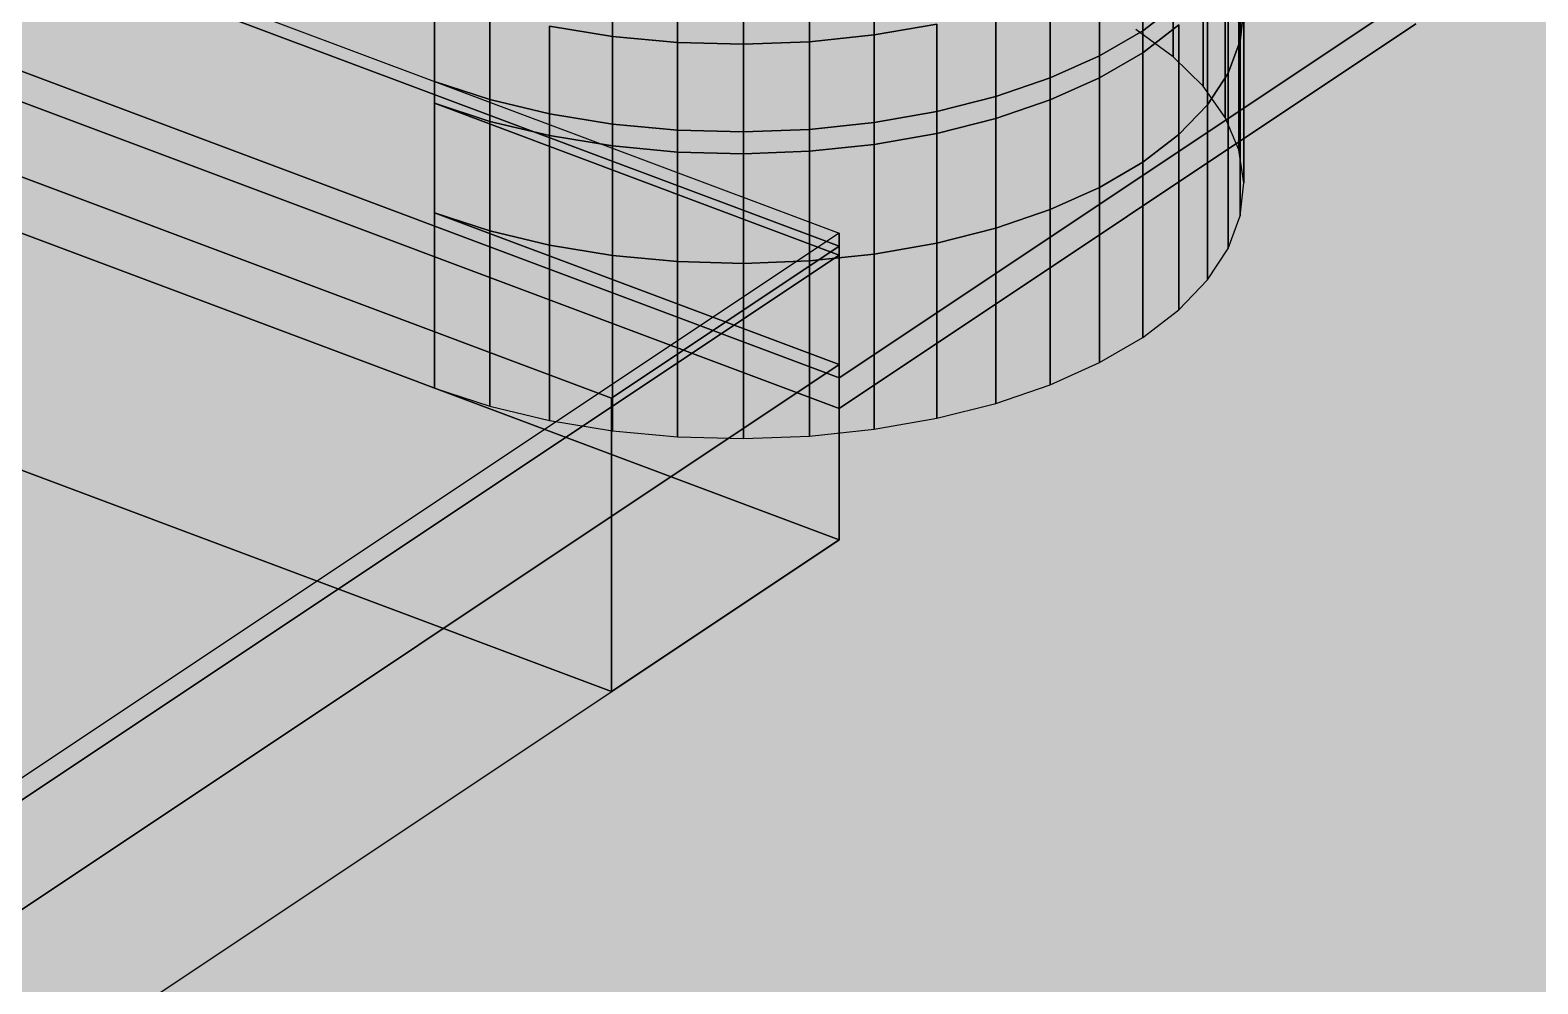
# Model space of a CAD drawing. Header units: millimetres. Extents: x 50 to 612415, y 2 to 4150.
# Drawn here: x 483808.51 to 483855.64, y 1759.82 to 1789.64 of the extents above; entities that cross this region are included whole.
import ezdxf

# ---------------------------------------------------------------- set-up
doc = ezdxf.new("R2010")
doc.units = ezdxf.units.MM
doc.layers.add('HATCH', color=8, linetype='Continuous', lineweight=9)
doc.layers.add('OUTLINE', color=7, linetype='Continuous', lineweight=25)

msp = doc.modelspace()

# ---------------------------------------------------------------- hatches: boundary and pattern name
at = {"layer": 'HATCH', "true_color": 0xccae87}
for points in [[(483844.241, 1788.801), (483388.132, 2214.621), (483729.733, 2086.52)], [(483844.241, 1788.801), (483707.276, 1900.221), (483388.132, 2214.621)], [(483846.288, 1785.891), (483729.733, 2086.52), (483731.532, 2086.014)], [(483845.176, 1787.879), (483844.241, 1788.801), (483729.733, 2086.52)], [(483845.862, 1786.903), (483845.176, 1787.879), (483729.733, 2086.52)], [(483846.288, 1785.891), (483845.862, 1786.903), (483729.733, 2086.52)], [(483846.288, 1785.891), (483731.532, 2086.014), (483733.532, 2085.758)], [(483846.288, 1785.891), (483733.532, 2085.758), (483735.596, 2085.769)], [(483846.288, 1785.891), (483735.596, 2085.769), (484018.94, 2055.215)], [(483655.087, 1297.024), (484018.94, 2079.868), (483845.952, 1807.463)], [(483655.087, 1291.545), (484018.94, 2074.389), (483845.952, 1801.985)], [(483845.952, 1801.985), (484018.94, 2074.389), (483655.087, 1291.545)], [(483655.087, 1284.697), (484018.94, 2067.541), (483845.952, 1795.137)], [(483845.952, 1795.137), (484018.94, 2067.541), (483655.087, 1284.697)], [(483652.557, 1282.907), (484018.94, 2064.802), (483845.952, 1792.397)], [(483845.952, 1792.397), (484018.94, 2064.802), (483652.557, 1282.907)], [(483651.924, 1282.46), (484018.94, 2064.117), (483845.952, 1791.713)], [(483845.952, 1791.713), (484018.94, 2064.117), (483651.924, 1282.46)], [(483648.761, 1280.222), (484018.94, 2060.693), (483845.952, 1788.289)], [(483845.952, 1788.289), (484018.94, 2060.693), (483648.761, 1280.222)], [(484018.94, 2060.693), (483846.334, 1789.305), (483845.952, 1788.289)], [(483845.952, 1788.289), (483846.334, 1789.305), (484018.94, 2060.693)], [(484018.94, 2060.693), (483846.446, 1790.338), (483846.334, 1789.305)], [(483846.334, 1789.305), (483846.446, 1790.338), (484018.94, 2060.693)], [(483845.952, 1782.81), (484018.94, 2055.215), (483643.701, 1276.641)], [(483845.952, 1782.81), (483846.334, 1783.827), (484018.94, 2055.215)], [(483846.446, 1784.86), (483846.288, 1785.891), (484018.94, 2055.215)], [(483846.334, 1783.827), (483846.446, 1784.86), (484018.94, 2055.215)], [(483844.241, 1788.801), (483843.072, 1789.655), (483707.276, 1900.221)], [(483574.432, 1821.245), (483631.365, 1859.201), (483821.143, 1788.034)], [(483826.707, 1801.765), (483574.432, 1836.311), (483591.717, 1557.961)], [(483591.717, 1552.483), (483574.432, 1830.832), (483826.707, 1796.287)], [(483826.707, 1789.439), (483574.432, 1823.984), (483221.387, 1754.242)], [(483221.387, 1754.242), (483574.432, 1823.984), (483826.707, 1789.439)], [(483826.707, 1789.439), (483824.741, 1789.761), (483574.432, 1823.984)], [(483574.432, 1823.984), (483824.741, 1789.761), (483826.707, 1789.439)], [(483221.387, 1751.503), (483574.432, 1821.245), (483826.707, 1786.7)], [(483574.432, 1821.245), (483821.143, 1788.034), (483822.876, 1787.469)], [(483574.432, 1821.245), (483822.876, 1787.469), (483824.741, 1787.021)], [(483574.432, 1821.245), (483824.741, 1787.021), (483826.707, 1786.7)], [(483655.087, 1297.024), (483845.952, 1807.463), (483845.309, 1806.48)], [(483655.087, 1297.024), (483845.309, 1806.48), (483844.415, 1805.547)], [(483655.087, 1297.024), (483844.415, 1805.547), (483843.284, 1804.681)], [(483655.087, 1297.024), (483843.284, 1804.681), (483841.937, 1803.896)], [(483655.087, 1297.024), (483841.937, 1803.896), (483840.397, 1803.205)], [(483655.087, 1297.024), (483840.397, 1803.205), (483838.69, 1802.621)], [(483655.087, 1297.024), (483838.69, 1802.621), (483836.845, 1802.154)], [(483655.087, 1297.024), (483836.845, 1802.154), (483834.893, 1801.81)], [(483655.087, 1291.545), (483845.952, 1801.985), (483845.309, 1801.002)], [(483845.309, 1801.002), (483845.952, 1801.985), (483655.087, 1291.545)], [(483828.741, 1801.575), (483826.707, 1801.765), (483591.031, 1555.117)], [(483826.707, 1801.765), (483591.748, 1556.516), (483591.031, 1555.117)], [(483832.869, 1801.598), (483830.806, 1801.519), (483591.031, 1555.117)], [(483655.087, 1297.024), (483832.869, 1801.598), (483591.031, 1555.117)], [(483830.806, 1801.519), (483828.741, 1801.575), (483591.031, 1555.117)], [(483826.707, 1801.765), (483591.717, 1557.961), (483591.748, 1556.516)], [(483655.087, 1297.024), (483834.893, 1801.81), (483832.869, 1801.598)], [(483655.087, 1291.545), (483845.309, 1801.002), (483844.415, 1800.069)], [(483844.415, 1800.069), (483845.309, 1801.002), (483655.087, 1291.545)], [(483655.087, 1291.545), (483844.415, 1800.069), (483843.284, 1799.203)], [(483843.284, 1799.203), (483844.415, 1800.069), (483655.087, 1291.545)], [(483655.087, 1291.545), (483843.284, 1799.203), (483841.937, 1798.417)], [(483841.937, 1798.417), (483843.284, 1799.203), (483655.087, 1291.545)], [(483655.087, 1291.545), (483841.937, 1798.417), (483840.397, 1797.727)], [(483840.397, 1797.727), (483841.937, 1798.417), (483655.087, 1291.545)], [(483655.087, 1291.545), (483840.397, 1797.727), (483838.69, 1797.143)], [(483838.69, 1797.143), (483840.397, 1797.727), (483655.087, 1291.545)], [(483655.087, 1291.545), (483838.69, 1797.143), (483836.845, 1796.675)], [(483836.845, 1796.675), (483838.69, 1797.143), (483655.087, 1291.545)], [(483655.087, 1291.545), (483836.845, 1796.675), (483834.893, 1796.332)], [(483834.893, 1796.332), (483836.845, 1796.675), (483655.087, 1291.545)], [(483826.707, 1796.287), (483219.399, 1760.812), (483589.466, 1555.118)], [(483826.707, 1796.287), (483589.466, 1555.118), (483590.938, 1553.874)], [(483826.707, 1796.287), (483590.938, 1553.874), (483591.717, 1552.483)], [(483828.741, 1796.096), (483826.707, 1796.287), (483591.031, 1549.638)], [(483591.031, 1549.638), (483826.707, 1796.287), (483828.741, 1796.096)], [(483826.707, 1796.287), (483591.748, 1551.038), (483591.031, 1549.638)], [(483591.031, 1549.638), (483591.748, 1551.038), (483826.707, 1796.287)], [(483826.707, 1796.287), (483591.717, 1552.483), (483591.748, 1551.038)], [(483591.748, 1551.038), (483591.717, 1552.483), (483826.707, 1796.287)], [(483655.087, 1291.545), (483834.893, 1796.332), (483832.869, 1796.119)], [(483832.869, 1796.119), (483834.893, 1796.332), (483655.087, 1291.545)], [(483591.031, 1549.638), (483830.806, 1796.04), (483832.869, 1796.119)], [(483591.031, 1549.638), (483832.869, 1796.119), (483655.087, 1291.545)], [(483830.806, 1796.04), (483828.741, 1796.096), (483591.031, 1549.638)], [(483591.031, 1549.638), (483828.741, 1796.096), (483830.806, 1796.04)], [(483655.087, 1291.545), (483830.806, 1796.04), (483591.031, 1549.638)], [(483655.087, 1291.545), (483832.869, 1796.119), (483830.806, 1796.04)], [(483655.087, 1284.697), (483845.952, 1795.137), (483845.309, 1794.153)], [(483845.309, 1794.153), (483845.952, 1795.137), (483655.087, 1284.697)], [(483655.087, 1284.697), (483845.309, 1794.153), (483844.415, 1793.221)], [(483844.415, 1793.221), (483845.309, 1794.153), (483655.087, 1284.697)], [(483655.087, 1284.697), (483844.415, 1793.221), (483843.284, 1792.355)], [(483843.284, 1792.355), (483844.415, 1793.221), (483655.087, 1284.697)], [(483652.557, 1282.907), (483845.952, 1792.397), (483845.309, 1791.414)], [(483845.309, 1791.414), (483845.952, 1792.397), (483652.557, 1282.907)], [(483655.087, 1284.697), (483843.284, 1792.355), (483841.937, 1791.569)], [(483841.937, 1791.569), (483843.284, 1792.355), (483655.087, 1284.697)], [(483651.924, 1282.46), (483845.952, 1791.713), (483845.309, 1790.729)], [(483845.309, 1790.729), (483845.952, 1791.713), (483651.924, 1282.46)], [(483655.087, 1284.697), (483841.937, 1791.569), (483840.397, 1790.879)], [(483840.397, 1790.879), (483841.937, 1791.569), (483655.087, 1284.697)], [(483652.557, 1282.907), (483845.309, 1791.414), (483844.415, 1790.482)], [(483844.415, 1790.482), (483845.309, 1791.414), (483652.557, 1282.907)], [(483844.415, 1789.797), (483845.309, 1790.729), (483651.924, 1282.46)], [(483651.924, 1282.46), (483845.309, 1790.729), (483844.415, 1789.797)], [(483655.087, 1284.697), (483840.397, 1790.879), (483838.69, 1790.295)], [(483838.69, 1790.295), (483840.397, 1790.879), (483655.087, 1284.697)], [(483652.557, 1282.907), (483844.415, 1790.482), (483843.284, 1789.615)], [(483843.284, 1789.615), (483844.415, 1790.482), (483652.557, 1282.907)], [(483655.087, 1284.697), (483838.69, 1790.295), (483836.845, 1789.827)], [(483836.845, 1789.827), (483838.69, 1790.295), (483655.087, 1284.697)], [(483843.284, 1789.615), (483833.795, 1783.289), (483591.031, 1540.051)], [(483652.557, 1282.907), (483843.284, 1789.615), (483591.031, 1540.051)], [(483651.924, 1282.46), (483844.415, 1789.797), (483843.284, 1788.931)], [(483843.284, 1788.931), (483844.415, 1789.797), (483651.924, 1282.46)], [(483841.937, 1788.83), (483843.284, 1789.615), (483652.557, 1282.907)], [(483655.087, 1284.697), (483836.845, 1789.827), (483834.893, 1789.484)], [(483834.893, 1789.484), (483836.845, 1789.827), (483655.087, 1284.697)], [(483843.284, 1789.615), (483841.937, 1788.83), (483833.795, 1783.289)], [(483219.399, 1753.964), (483221.387, 1754.242), (483826.707, 1789.439)], [(483826.707, 1789.439), (483221.387, 1754.242), (483219.399, 1753.964)], [(483826.707, 1789.439), (483219.399, 1753.964), (483589.466, 1548.27)], [(483589.466, 1548.27), (483219.399, 1753.964), (483826.707, 1789.439)], [(483826.707, 1789.439), (483589.466, 1548.27), (483590.938, 1547.026)], [(483590.938, 1547.026), (483589.466, 1548.27), (483826.707, 1789.439)], [(483591.717, 1545.635), (483590.938, 1547.026), (483826.707, 1789.439)], [(483826.707, 1789.439), (483590.938, 1547.026), (483591.717, 1545.635)], [(483828.741, 1789.248), (483826.707, 1789.439), (483591.031, 1542.79)], [(483591.031, 1542.79), (483826.707, 1789.439), (483828.741, 1789.248)], [(483826.707, 1789.439), (483591.748, 1544.19), (483591.031, 1542.79)], [(483591.031, 1542.79), (483591.748, 1544.19), (483826.707, 1789.439)], [(483830.806, 1789.192), (483828.741, 1789.248), (483591.031, 1542.79)], [(483591.031, 1542.79), (483828.741, 1789.248), (483830.806, 1789.192)], [(483655.087, 1284.697), (483830.806, 1789.192), (483591.031, 1542.79)], [(483591.031, 1542.79), (483830.806, 1789.192), (483655.087, 1284.697)], [(483826.707, 1789.439), (483591.717, 1545.635), (483591.748, 1544.19)], [(483591.748, 1544.19), (483591.717, 1545.635), (483826.707, 1789.439)], [(483655.087, 1284.697), (483834.893, 1789.484), (483832.869, 1789.271)], [(483832.869, 1789.271), (483834.893, 1789.484), (483655.087, 1284.697)], [(483830.806, 1789.192), (483832.869, 1789.271), (483655.087, 1284.697)], [(483655.087, 1284.697), (483832.869, 1789.271), (483830.806, 1789.192)], [(483591.031, 1539.366), (483833.795, 1782.605), (483843.284, 1788.931)], [(483591.031, 1539.366), (483843.284, 1788.931), (483651.924, 1282.46)], [(483651.924, 1282.46), (483843.284, 1788.931), (483833.795, 1782.605)], [(483840.397, 1788.14), (483841.937, 1788.83), (483652.557, 1282.907)], [(483843.284, 1788.931), (483841.937, 1788.145), (483833.795, 1782.605)], [(483833.795, 1782.605), (483841.937, 1788.145), (483843.284, 1788.931)], [(483841.937, 1788.83), (483840.397, 1788.14), (483833.795, 1783.289)], [(483648.761, 1280.222), (483845.952, 1788.289), (483845.309, 1787.305)], [(483845.309, 1787.305), (483845.952, 1788.289), (483648.761, 1280.222)], [(483838.69, 1787.556), (483840.397, 1788.14), (483652.557, 1282.907)], [(483822.876, 1787.469), (483821.143, 1788.034), (483833.795, 1783.289)], [(483841.937, 1788.145), (483840.397, 1787.455), (483833.795, 1782.605)], [(483833.795, 1782.605), (483840.397, 1787.455), (483841.937, 1788.145)], [(483840.397, 1788.14), (483838.69, 1787.556), (483833.795, 1783.289)], [(483648.761, 1280.222), (483845.309, 1787.305), (483844.415, 1786.373)], [(483844.415, 1786.373), (483845.309, 1787.305), (483648.761, 1280.222)], [(483836.845, 1787.088), (483838.69, 1787.556), (483652.557, 1282.907)], [(483822.876, 1786.784), (483821.143, 1787.349), (483833.795, 1782.605)], [(483833.795, 1782.605), (483821.143, 1787.349), (483822.876, 1786.784)], [(483824.741, 1787.021), (483822.876, 1787.469), (483833.795, 1783.289)], [(483838.69, 1787.556), (483836.845, 1787.088), (483833.795, 1783.289)], [(483840.397, 1787.455), (483838.69, 1786.871), (483833.795, 1782.605)], [(483833.795, 1782.605), (483838.69, 1786.871), (483840.397, 1787.455)], [(483834.893, 1786.745), (483836.845, 1787.088), (483652.557, 1282.907)], [(483832.869, 1786.532), (483834.893, 1786.745), (483652.557, 1282.907)], [(483833.795, 1782.605), (483822.876, 1786.784), (483824.741, 1786.337)], [(483824.741, 1786.337), (483822.876, 1786.784), (483833.795, 1782.605)], [(483826.707, 1786.7), (483824.741, 1787.021), (483833.795, 1783.289)], [(483834.893, 1786.745), (483832.869, 1786.532), (483833.795, 1783.289)], [(483836.845, 1787.088), (483834.893, 1786.745), (483833.795, 1783.289)], [(483838.69, 1786.871), (483836.845, 1786.403), (483833.795, 1782.605)], [(483833.795, 1782.605), (483836.845, 1786.403), (483838.69, 1786.871)], [(483219.399, 1751.225), (483221.387, 1751.503), (483826.707, 1786.7)], [(483589.466, 1545.53), (483219.399, 1751.225), (483826.707, 1786.7)], [(483590.938, 1544.287), (483589.466, 1545.53), (483826.707, 1786.7)], [(483591.717, 1542.896), (483590.938, 1544.287), (483826.707, 1786.7)], [(483591.031, 1540.051), (483826.707, 1786.7), (483828.741, 1786.509)], [(483591.031, 1540.051), (483591.748, 1541.451), (483826.707, 1786.7)], [(483591.031, 1540.051), (483828.741, 1786.509), (483830.806, 1786.453)], [(483591.031, 1540.051), (483830.806, 1786.453), (483652.557, 1282.907)], [(483591.748, 1541.451), (483591.717, 1542.896), (483826.707, 1786.7)], [(483648.761, 1280.222), (483844.415, 1786.373), (483843.284, 1785.507)], [(483843.284, 1785.507), (483844.415, 1786.373), (483648.761, 1280.222)], [(483830.806, 1786.453), (483832.869, 1786.532), (483652.557, 1282.907)], [(483826.707, 1786.015), (483824.741, 1786.337), (483833.795, 1782.605)], [(483833.795, 1782.605), (483824.741, 1786.337), (483826.707, 1786.015)], [(483828.741, 1786.509), (483826.707, 1786.7), (483833.795, 1783.289)], [(483830.806, 1786.453), (483828.741, 1786.509), (483833.795, 1783.289)], [(483832.869, 1786.532), (483830.806, 1786.453), (483833.795, 1783.289)], [(483836.845, 1786.403), (483834.893, 1786.06), (483833.795, 1782.605)], [(483833.795, 1782.605), (483834.893, 1786.06), (483836.845, 1786.403)], [(483828.741, 1785.824), (483826.707, 1786.015), (483833.795, 1782.605)], [(483833.795, 1782.605), (483826.707, 1786.015), (483828.741, 1785.824)], [(483830.806, 1785.768), (483828.741, 1785.824), (483833.795, 1782.605)], [(483833.795, 1782.605), (483828.741, 1785.824), (483830.806, 1785.768)], [(483832.869, 1785.847), (483830.806, 1785.768), (483833.795, 1782.605)], [(483833.795, 1782.605), (483830.806, 1785.768), (483832.869, 1785.847)], [(483834.893, 1786.06), (483832.869, 1785.847), (483833.795, 1782.605)], [(483833.795, 1782.605), (483832.869, 1785.847), (483834.893, 1786.06)], [(483648.761, 1280.222), (483843.284, 1785.507), (483833.795, 1779.181)], [(483833.795, 1779.181), (483843.284, 1785.507), (483648.761, 1280.222)], [(483843.284, 1785.507), (483841.937, 1784.721), (483833.795, 1779.181)], [(483833.795, 1779.181), (483841.937, 1784.721), (483843.284, 1785.507)], [(483841.937, 1784.721), (483840.397, 1784.031), (483833.795, 1779.181)], [(483833.795, 1779.181), (483840.397, 1784.031), (483841.937, 1784.721)], [(483822.876, 1783.36), (483821.143, 1783.925), (483833.795, 1779.181)], [(483833.795, 1779.181), (483821.143, 1783.925), (483822.876, 1783.36)], [(483840.397, 1784.031), (483838.69, 1783.447), (483833.795, 1779.181)], [(483833.795, 1779.181), (483838.69, 1783.447), (483840.397, 1784.031)], [(483838.69, 1783.447), (483836.845, 1782.979), (483833.795, 1779.181)], [(483833.795, 1779.181), (483836.845, 1782.979), (483838.69, 1783.447)], [(483833.795, 1783.289), (483807.226, 1765.577), (483591.031, 1540.051)], [(483833.795, 1779.181), (483822.876, 1783.36), (483824.741, 1782.913)], [(483824.741, 1782.913), (483822.876, 1783.36), (483833.795, 1779.181)], [(483836.845, 1782.979), (483834.893, 1782.636), (483833.795, 1779.181)], [(483833.795, 1779.181), (483834.893, 1782.636), (483836.845, 1782.979)], [(483591.031, 1539.366), (483807.226, 1764.892), (483833.795, 1782.605)], [(483845.309, 1781.827), (483845.952, 1782.81), (483643.701, 1276.641)], [(483651.924, 1282.46), (483833.795, 1782.605), (483807.226, 1764.892)], [(483826.707, 1782.591), (483824.741, 1782.913), (483833.795, 1779.181)], [(483833.795, 1779.181), (483824.741, 1782.913), (483826.707, 1782.591)], [(483828.741, 1782.4), (483826.707, 1782.591), (483833.795, 1779.181)], [(483833.795, 1779.181), (483826.707, 1782.591), (483828.741, 1782.4)], [(483834.893, 1782.636), (483832.869, 1782.423), (483833.795, 1779.181)], [(483833.795, 1779.181), (483832.869, 1782.423), (483834.893, 1782.636)], [(483830.806, 1782.344), (483828.741, 1782.4), (483833.795, 1779.181)], [(483833.795, 1779.181), (483828.741, 1782.4), (483830.806, 1782.344)], [(483832.869, 1782.423), (483830.806, 1782.344), (483833.795, 1779.181)], [(483833.795, 1779.181), (483830.806, 1782.344), (483832.869, 1782.423)], [(483844.415, 1780.894), (483845.309, 1781.827), (483643.701, 1276.641)], [(483843.284, 1780.028), (483844.415, 1780.894), (483643.701, 1276.641)], [(483833.795, 1773.702), (483843.284, 1780.028), (483643.701, 1276.641)], [(483833.795, 1773.702), (483841.937, 1779.243), (483843.284, 1780.028)], [(483833.795, 1773.702), (483840.397, 1778.552), (483841.937, 1779.243)], [(483648.761, 1280.222), (483833.795, 1779.181), (483807.226, 1761.468)], [(483807.226, 1761.468), (483833.795, 1779.181), (483648.761, 1280.222)], [(483833.795, 1773.702), (483821.143, 1778.447), (483822.876, 1777.881)], [(483833.795, 1773.702), (483838.69, 1777.968), (483840.397, 1778.552)], [(483833.795, 1773.702), (483822.876, 1777.881), (483824.741, 1777.434)], [(483833.795, 1773.702), (483836.845, 1777.501), (483838.69, 1777.968)], [(483833.795, 1773.702), (483824.741, 1777.434), (483826.707, 1777.113)], [(483833.795, 1773.702), (483834.893, 1777.158), (483836.845, 1777.501)], [(483833.795, 1773.702), (483826.707, 1777.113), (483828.741, 1776.922)], [(483833.795, 1773.702), (483828.741, 1776.922), (483830.806, 1776.866)], [(483833.795, 1773.702), (483830.806, 1776.866), (483832.869, 1776.945)], [(483833.795, 1773.702), (483832.869, 1776.945), (483834.893, 1777.158)], [(483807.226, 1755.99), (483833.795, 1773.702), (483643.701, 1276.641)]]:
    msp.add_hatch(color=43, dxfattribs=at).paths.add_polyline_path(points)
at = {"layer": 'HATCH', "true_color": 0xb7bcc0}
for points in [[(483649.394, 1866.7), (483631.365, 1854.681), (483833.795, 1778.77)], [(483649.394, 1866.7), (483833.795, 1778.77), (483851.824, 1790.789)], [(483833.795, 1777.811), (483631.365, 1853.722), (483649.394, 1865.742)], [(483851.824, 1789.83), (483833.795, 1777.811), (483649.394, 1865.742)], [(483631.365, 1858.79), (483624.248, 1854.045), (483826.679, 1778.134)], [(483631.365, 1858.79), (483826.679, 1778.134), (483833.795, 1782.879)], [(483826.679, 1768.958), (483624.248, 1844.869), (483631.365, 1849.613)], [(483833.795, 1773.702), (483826.679, 1768.958), (483631.365, 1849.613)]]:
    msp.add_hatch(color=9, dxfattribs=at).paths.add_polyline_path(points)
at = {"layer": 'HATCH', "true_color": 0xc0a47f}
for points in [[(483631.365, 1859.201), (483821.143, 1788.034), (483821.143, 1790.773), (483631.365, 1861.94)], [(483821.143, 1788.034), (483822.876, 1787.469), (483822.876, 1790.208), (483821.143, 1790.773)], [(483838.69, 1787.556), (483840.397, 1788.14), (483840.397, 1790.879), (483838.69, 1790.295)], [(483821.143, 1787.349), (483822.876, 1786.784), (483822.876, 1787.469), (483821.143, 1788.034)], [(483833.795, 1782.605), (483821.143, 1787.349), (483821.143, 1788.034), (483833.795, 1783.289)], [(483838.69, 1786.871), (483840.397, 1787.455), (483840.397, 1788.14), (483838.69, 1787.556)], [(483821.143, 1783.925), (483822.876, 1783.36), (483822.876, 1786.784), (483821.143, 1787.349)], [(483833.795, 1779.181), (483821.143, 1783.925), (483821.143, 1787.349), (483833.795, 1782.605)], [(483838.69, 1783.447), (483840.397, 1784.031), (483840.397, 1787.455), (483838.69, 1786.871)], [(483821.143, 1778.447), (483822.876, 1777.881), (483822.876, 1783.36), (483821.143, 1783.925)], [(483833.795, 1773.702), (483821.143, 1778.447), (483821.143, 1783.925), (483833.795, 1779.181)], [(483838.69, 1777.968), (483840.397, 1778.552), (483840.397, 1784.031), (483838.69, 1783.447)]]:
    msp.add_hatch(color=33, dxfattribs=at).paths.add_polyline_path(points)
at = {"layer": 'HATCH', "true_color": 0xacb1b5}
for points in [[(483833.795, 1773.702), (483631.365, 1849.613), (483631.365, 1858.79), (483833.795, 1782.879)], [(483631.365, 1853.722), (483833.795, 1777.811), (483833.795, 1778.77), (483631.365, 1854.681)], [(483624.248, 1844.869), (483826.679, 1768.958), (483826.679, 1778.134), (483624.248, 1854.045)]]:
    msp.add_hatch(color=253, dxfattribs=at).paths.add_polyline_path(points)
at = {"layer": 'HATCH', "true_color": 0xc2a580}
for points in [[(483834.893, 1789.484), (483836.845, 1789.827), (483836.845, 1796.675), (483834.893, 1796.332)], [(483824.741, 1789.761), (483826.707, 1789.439), (483826.707, 1796.287), (483824.741, 1796.609)], [(483824.741, 1787.021), (483826.707, 1786.7), (483826.707, 1789.439), (483824.741, 1789.761)], [(483834.893, 1786.745), (483836.845, 1787.088), (483836.845, 1789.827), (483834.893, 1789.484)], [(483824.741, 1786.337), (483826.707, 1786.015), (483826.707, 1786.7), (483824.741, 1787.021)], [(483834.893, 1786.06), (483836.845, 1786.403), (483836.845, 1787.088), (483834.893, 1786.745)], [(483824.741, 1782.913), (483826.707, 1782.591), (483826.707, 1786.015), (483824.741, 1786.337)], [(483834.893, 1782.636), (483836.845, 1782.979), (483836.845, 1786.403), (483834.893, 1786.06)], [(483834.893, 1777.158), (483836.845, 1777.501), (483836.845, 1782.979), (483834.893, 1782.636)], [(483824.741, 1777.434), (483826.707, 1777.113), (483826.707, 1782.591), (483824.741, 1782.913)]]:
    msp.add_hatch(color=33, dxfattribs=at).paths.add_polyline_path(points)
at = {"layer": 'HATCH', "true_color": 0xc2a681}
for points in [[(483826.707, 1789.439), (483828.741, 1789.248), (483828.741, 1796.096), (483826.707, 1796.287)], [(483832.869, 1789.271), (483834.893, 1789.484), (483834.893, 1796.332), (483832.869, 1796.119)], [(483828.741, 1789.248), (483830.806, 1789.192), (483830.806, 1796.04), (483828.741, 1796.096)], [(483830.806, 1789.192), (483832.869, 1789.271), (483832.869, 1796.119), (483830.806, 1796.04)], [(483826.707, 1786.7), (483828.741, 1786.509), (483828.741, 1789.248), (483826.707, 1789.439)], [(483828.741, 1786.509), (483830.806, 1786.453), (483830.806, 1789.192), (483828.741, 1789.248)], [(483830.806, 1786.453), (483832.869, 1786.532), (483832.869, 1789.271), (483830.806, 1789.192)], [(483832.869, 1786.532), (483834.893, 1786.745), (483834.893, 1789.484), (483832.869, 1789.271)], [(483832.869, 1785.847), (483834.893, 1786.06), (483834.893, 1786.745), (483832.869, 1786.532)], [(483826.707, 1786.015), (483828.741, 1785.824), (483828.741, 1786.509), (483826.707, 1786.7)], [(483828.741, 1785.824), (483830.806, 1785.768), (483830.806, 1786.453), (483828.741, 1786.509)], [(483830.806, 1785.768), (483832.869, 1785.847), (483832.869, 1786.532), (483830.806, 1786.453)], [(483826.707, 1782.591), (483828.741, 1782.4), (483828.741, 1785.824), (483826.707, 1786.015)], [(483828.741, 1782.4), (483830.806, 1782.344), (483830.806, 1785.768), (483828.741, 1785.824)], [(483830.806, 1782.344), (483832.869, 1782.423), (483832.869, 1785.847), (483830.806, 1785.768)], [(483832.869, 1782.423), (483834.893, 1782.636), (483834.893, 1786.06), (483832.869, 1785.847)], [(483826.707, 1777.113), (483828.741, 1776.922), (483828.741, 1782.4), (483826.707, 1782.591)], [(483832.869, 1776.945), (483834.893, 1777.158), (483834.893, 1782.636), (483832.869, 1782.423)], [(483828.741, 1776.922), (483830.806, 1776.866), (483830.806, 1782.344), (483828.741, 1782.4)], [(483830.806, 1776.866), (483832.869, 1776.945), (483832.869, 1782.423), (483830.806, 1782.344)]]:
    msp.add_hatch(color=43, dxfattribs=at).paths.add_polyline_path(points)
at = {"layer": 'HATCH', "true_color": 0xbda17d}
msp.add_hatch(color=33, dxfattribs=at).paths.add_polyline_path([(483844.241, 1788.801), (483843.072, 1789.655), (483843.072, 1795.133), (483844.241, 1794.28)])
at = {"layer": 'HATCH', "true_color": 0xbba07c}
for points in [[(483845.176, 1787.879), (483844.241, 1788.801), (483844.241, 1794.28), (483845.176, 1793.357)], [(483844.415, 1786.373), (483845.309, 1787.305), (483845.309, 1790.729), (483844.415, 1789.797)], [(483844.415, 1780.894), (483845.309, 1781.827), (483845.309, 1787.305), (483844.415, 1786.373)]]:
    msp.add_hatch(color=33, dxfattribs=at).paths.add_polyline_path(points)
at = {"layer": 'HATCH', "true_color": 0xba9f7b}
msp.add_hatch(color=33, dxfattribs=at).paths.add_polyline_path([(483845.862, 1786.903), (483845.176, 1787.879), (483845.176, 1793.357), (483845.862, 1792.381)])
at = {"layer": 'HATCH', "true_color": 0xb69c79}
for points in [[(483846.334, 1789.305), (483846.446, 1790.338), (483846.446, 1793.762), (483846.334, 1792.729)], [(483846.446, 1784.86), (483846.288, 1785.891), (483846.288, 1791.369), (483846.446, 1790.338)], [(483846.334, 1783.827), (483846.446, 1784.86), (483846.446, 1790.338), (483846.334, 1789.305)]]:
    msp.add_hatch(color=33, dxfattribs=at).paths.add_polyline_path(points)
at = {"layer": 'HATCH', "true_color": 0xbca17d}
for points in [[(483843.284, 1789.615), (483844.415, 1790.482), (483844.415, 1793.221), (483843.284, 1792.355)], [(483843.284, 1788.931), (483844.415, 1789.797), (483844.415, 1790.482), (483843.284, 1789.615)], [(483843.284, 1785.507), (483844.415, 1786.373), (483844.415, 1789.797), (483843.284, 1788.931)], [(483843.284, 1780.028), (483844.415, 1780.894), (483844.415, 1786.373), (483843.284, 1785.507)]]:
    msp.add_hatch(color=33, dxfattribs=at).paths.add_polyline_path(points)
at = {"layer": 'HATCH', "true_color": 0xb89d7a}
for points in [[(483845.952, 1788.289), (483846.334, 1789.305), (483846.334, 1792.729), (483845.952, 1791.713)], [(483846.288, 1785.891), (483845.862, 1786.903), (483845.862, 1792.381), (483846.288, 1791.369)], [(483845.952, 1782.81), (483846.334, 1783.827), (483846.334, 1789.305), (483845.952, 1788.289)]]:
    msp.add_hatch(color=33, dxfattribs=at).paths.add_polyline_path(points)
at = {"layer": 'HATCH', "true_color": 0xbea27e}
for points in [[(483841.937, 1788.83), (483843.284, 1789.615), (483843.284, 1792.355), (483841.937, 1791.569)], [(483841.937, 1788.145), (483843.284, 1788.931), (483843.284, 1789.615), (483841.937, 1788.83)], [(483841.937, 1784.721), (483843.284, 1785.507), (483843.284, 1788.931), (483841.937, 1788.145)], [(483841.937, 1779.243), (483843.284, 1780.028), (483843.284, 1785.507), (483841.937, 1784.721)]]:
    msp.add_hatch(color=33, dxfattribs=at).paths.add_polyline_path(points)
at = {"layer": 'HATCH', "true_color": 0xbfa37f}
for points in [[(483840.397, 1788.14), (483841.937, 1788.83), (483841.937, 1791.569), (483840.397, 1790.879)], [(483840.397, 1787.455), (483841.937, 1788.145), (483841.937, 1788.83), (483840.397, 1788.14)], [(483840.397, 1784.031), (483841.937, 1784.721), (483841.937, 1788.145), (483840.397, 1787.455)], [(483840.397, 1778.552), (483841.937, 1779.243), (483841.937, 1784.721), (483840.397, 1784.031)]]:
    msp.add_hatch(color=33, dxfattribs=at).paths.add_polyline_path(points)
at = {"layer": 'HATCH', "true_color": 0xb99e7b}
for points in [[(483845.309, 1787.305), (483845.952, 1788.289), (483845.952, 1791.713), (483845.309, 1790.729)], [(483845.309, 1781.827), (483845.952, 1782.81), (483845.952, 1788.289), (483845.309, 1787.305)]]:
    msp.add_hatch(color=33, dxfattribs=at).paths.add_polyline_path(points)
at = {"layer": 'HATCH', "true_color": 0xaaafb2}
for points in [[(483833.795, 1777.811), (483851.824, 1789.83), (483851.824, 1790.789), (483833.795, 1778.77)], [(483826.679, 1768.958), (483833.795, 1773.702), (483833.795, 1782.879), (483826.679, 1778.134)]]:
    msp.add_hatch(color=253, dxfattribs=at).paths.add_polyline_path(points)
at = {"layer": 'HATCH', "true_color": 0xc1a580}
for points in [[(483822.876, 1787.469), (483824.741, 1787.021), (483824.741, 1789.761), (483822.876, 1790.208)], [(483836.845, 1787.088), (483838.69, 1787.556), (483838.69, 1790.295), (483836.845, 1789.827)], [(483822.876, 1786.784), (483824.741, 1786.337), (483824.741, 1787.021), (483822.876, 1787.469)], [(483836.845, 1786.403), (483838.69, 1786.871), (483838.69, 1787.556), (483836.845, 1787.088)], [(483822.876, 1783.36), (483824.741, 1782.913), (483824.741, 1786.337), (483822.876, 1786.784)], [(483836.845, 1782.979), (483838.69, 1783.447), (483838.69, 1786.871), (483836.845, 1786.403)], [(483836.845, 1777.501), (483838.69, 1777.968), (483838.69, 1783.447), (483836.845, 1782.979)], [(483822.876, 1777.881), (483824.741, 1777.434), (483824.741, 1782.913), (483822.876, 1783.36)]]:
    msp.add_hatch(color=33, dxfattribs=at).paths.add_polyline_path(points)
at = {"layer": 'HATCH', "true_color": 0xbda27d}
for points in [[(483807.226, 1764.892), (483833.795, 1782.605), (483833.795, 1783.289), (483807.226, 1765.577)], [(483807.226, 1761.468), (483833.795, 1779.181), (483833.795, 1782.605), (483807.226, 1764.892)], [(483807.226, 1755.99), (483833.795, 1773.702), (483833.795, 1779.181), (483807.226, 1761.468)]]:
    msp.add_hatch(color=33, dxfattribs=at).paths.add_polyline_path(points)

# ---------------------------------------------------------------- linework, layer by layer
at = {"layer": 'OUTLINE', "color": 139, "true_color": 0x42544a}
for p, q in [((483631.365, 1859.201), (483821.143, 1788.034)), ((483631.365, 1859.201), (483821.143, 1788.034)), ((483631.365, 1858.79), (483833.795, 1782.879)), ((483833.795, 1782.879), (483631.365, 1858.79)), ((483631.365, 1854.681), (483833.795, 1778.77)), ((483833.795, 1778.77), (483631.365, 1854.681)), ((483624.248, 1854.045), (483826.679, 1778.134)), ((483826.679, 1778.134), (483624.248, 1854.045)), ((483833.795, 1777.811), (483631.365, 1853.722)), ((483631.365, 1853.722), (483833.795, 1777.811)), ((483833.795, 1773.702), (483631.365, 1849.613)), ((483631.365, 1849.613), (483833.795, 1773.702)), ((483826.679, 1768.958), (483624.248, 1844.869)), ((483624.248, 1844.869), (483826.679, 1768.958)), ((483826.707, 1789.439), (483826.707, 1796.287)), ((483826.707, 1796.287), (483826.707, 1789.439)), ((483834.893, 1796.332), (483834.893, 1789.484)), ((483834.893, 1789.484), (483834.893, 1796.332)), ((483828.741, 1789.248), (483828.741, 1796.096)), ((483828.741, 1796.096), (483828.741, 1789.248)), ((483830.806, 1796.04), (483830.806, 1789.192)), ((483830.806, 1789.192), (483830.806, 1796.04)), ((483832.869, 1796.119), (483832.869, 1789.271)), ((483832.869, 1789.271), (483832.869, 1796.119)), ((483844.241, 1794.28), (483844.241, 1788.801)), ((483844.241, 1788.801), (483844.241, 1794.28)), ((483845.176, 1793.357), (483845.176, 1787.879)), ((483845.176, 1787.879), (483845.176, 1793.357)), ((483846.334, 1792.729), (483846.334, 1789.305)), ((483846.334, 1789.305), (483846.334, 1792.729)), ((483843.284, 1792.355), (483843.284, 1789.615)), ((483843.284, 1789.615), (483843.284, 1792.355)), ((483845.862, 1792.381), (483845.862, 1786.903)), ((483845.862, 1786.903), (483845.862, 1792.381)), ((483841.937, 1791.569), (483841.937, 1788.83)), ((483841.937, 1788.83), (483841.937, 1791.569)), ((483845.952, 1791.713), (483845.952, 1788.289)), ((483845.952, 1788.289), (483845.952, 1791.713)), ((483846.288, 1791.369), (483846.288, 1785.891)), ((483846.288, 1785.891), (483846.288, 1791.369)), ((483821.143, 1788.034), (483821.143, 1790.773)), ((483821.143, 1790.773), (483821.143, 1788.034)), ((483833.795, 1778.77), (483851.824, 1790.789)), ((483851.824, 1790.789), (483833.795, 1778.77)), ((483840.397, 1790.879), (483840.397, 1788.14)), ((483840.397, 1788.14), (483840.397, 1790.879)), ((483845.309, 1790.729), (483845.309, 1787.305)), ((483845.309, 1787.305), (483845.309, 1790.729)), ((483822.876, 1787.469), (483822.876, 1790.208)), ((483822.876, 1790.208), (483822.876, 1787.469)), ((483838.69, 1790.295), (483838.69, 1787.556)), ((483838.69, 1787.556), (483838.69, 1790.295)), ((483844.415, 1790.482), (483843.284, 1789.615)), ((483843.284, 1789.615), (483844.415, 1790.482)), ((483844.415, 1790.482), (483843.284, 1789.615)), ((483843.284, 1789.615), (483844.415, 1790.482)), ((483846.446, 1790.338), (483846.334, 1789.305)), ((483846.334, 1789.305), (483846.446, 1790.338)), ((483846.446, 1790.338), (483846.334, 1789.305)), ((483846.334, 1789.305), (483846.446, 1790.338)), ((483846.446, 1790.338), (483846.446, 1784.86)), ((483846.446, 1784.86), (483846.446, 1790.338)), ((483826.707, 1789.439), (483824.741, 1789.761)), ((483824.741, 1789.761), (483826.707, 1789.439)), ((483824.741, 1787.021), (483824.741, 1789.761)), ((483826.707, 1789.439), (483824.741, 1789.761)), ((483824.741, 1789.761), (483824.741, 1787.021)), ((483824.741, 1789.761), (483826.707, 1789.439)), ((483851.824, 1789.83), (483833.795, 1777.811)), ((483833.795, 1777.811), (483851.824, 1789.83)), ((483836.845, 1789.827), (483834.893, 1789.484)), ((483834.893, 1789.484), (483836.845, 1789.827)), ((483836.845, 1789.827), (483834.893, 1789.484)), ((483834.893, 1789.484), (483836.845, 1789.827)), ((483836.845, 1789.827), (483836.845, 1787.088)), ((483836.845, 1787.088), (483836.845, 1789.827)), ((483843.284, 1789.615), (483841.937, 1788.83)), ((483841.937, 1788.83), (483843.284, 1789.615)), ((483843.284, 1789.615), (483841.937, 1788.83)), ((483841.937, 1788.83), (483843.284, 1789.615)), ((483844.241, 1788.801), (483843.072, 1789.655)), ((483844.241, 1788.801), (483843.072, 1789.655)), ((483844.415, 1789.797), (483843.284, 1788.931)), ((483843.284, 1788.931), (483844.415, 1789.797)), ((483844.415, 1789.797), (483843.284, 1788.931)), ((483843.284, 1788.931), (483844.415, 1789.797)), ((483843.284, 1789.615), (483843.284, 1788.931)), ((483843.284, 1788.931), (483843.284, 1789.615)), ((483844.415, 1789.797), (483844.415, 1786.373)), ((483844.415, 1786.373), (483844.415, 1789.797)), ((483826.707, 1786.7), (483826.707, 1789.439)), ((483828.741, 1789.248), (483826.707, 1789.439)), ((483826.707, 1789.439), (483826.707, 1786.7)), ((483826.707, 1789.439), (483828.741, 1789.248)), ((483828.741, 1789.248), (483826.707, 1789.439)), ((483826.707, 1789.439), (483828.741, 1789.248)), ((483828.741, 1786.509), (483828.741, 1789.248)), ((483830.806, 1789.192), (483828.741, 1789.248)), ((483828.741, 1789.248), (483828.741, 1786.509)), ((483828.741, 1789.248), (483830.806, 1789.192)), ((483830.806, 1789.192), (483828.741, 1789.248)), ((483828.741, 1789.248), (483830.806, 1789.192)), ((483832.869, 1789.271), (483830.806, 1789.192)), ((483830.806, 1789.192), (483832.869, 1789.271)), ((483830.806, 1789.192), (483832.869, 1789.271)), ((483832.869, 1789.271), (483830.806, 1789.192)), ((483830.806, 1789.192), (483830.806, 1786.453)), ((483830.806, 1786.453), (483830.806, 1789.192)), ((483834.893, 1789.484), (483832.869, 1789.271)), ((483832.869, 1789.271), (483834.893, 1789.484)), ((483834.893, 1789.484), (483832.869, 1789.271)), ((483832.869, 1789.271), (483834.893, 1789.484)), ((483832.869, 1789.271), (483832.869, 1786.532)), ((483832.869, 1786.532), (483832.869, 1789.271)), ((483834.893, 1789.484), (483834.893, 1786.745)), ((483834.893, 1786.745), (483834.893, 1789.484)), ((483846.334, 1789.305), (483845.952, 1788.289)), ((483845.952, 1788.289), (483846.334, 1789.305)), ((483846.334, 1789.305), (483845.952, 1788.289)), ((483845.952, 1788.289), (483846.334, 1789.305)), ((483846.334, 1789.305), (483846.334, 1783.827)), ((483846.334, 1783.827), (483846.334, 1789.305)), ((483841.937, 1788.83), (483840.397, 1788.14)), ((483840.397, 1788.14), (483841.937, 1788.83)), ((483841.937, 1788.83), (483840.397, 1788.14)), ((483840.397, 1788.14), (483841.937, 1788.83)), ((483843.284, 1788.931), (483841.937, 1788.145)), ((483841.937, 1788.145), (483843.284, 1788.931)), ((483843.284, 1788.931), (483841.937, 1788.145)), ((483841.937, 1788.145), (483843.284, 1788.931)), ((483841.937, 1788.83), (483841.937, 1788.145)), ((483841.937, 1788.145), (483841.937, 1788.83)), ((483843.284, 1788.931), (483843.284, 1785.507)), ((483843.284, 1785.507), (483843.284, 1788.931)), ((483845.176, 1787.879), (483844.241, 1788.801)), ((483845.176, 1787.879), (483844.241, 1788.801)), ((483845.952, 1788.289), (483845.309, 1787.305)), ((483845.309, 1787.305), (483845.952, 1788.289)), ((483845.952, 1788.289), (483845.309, 1787.305)), ((483845.309, 1787.305), (483845.952, 1788.289)), ((483845.952, 1788.289), (483845.952, 1782.81)), ((483845.952, 1782.81), (483845.952, 1788.289)), ((483821.143, 1788.034), (483822.876, 1787.469)), ((483822.876, 1787.469), (483821.143, 1788.034)), ((483821.143, 1788.034), (483821.143, 1787.349)), ((483821.143, 1788.034), (483822.876, 1787.469)), ((483822.876, 1787.469), (483821.143, 1788.034)), ((483821.143, 1788.034), (483833.795, 1783.289)), ((483821.143, 1787.349), (483821.143, 1788.034)), ((483821.143, 1788.034), (483833.795, 1783.289)), ((483840.397, 1788.14), (483838.69, 1787.556)), ((483838.69, 1787.556), (483840.397, 1788.14)), ((483840.397, 1788.14), (483838.69, 1787.556)), ((483838.69, 1787.556), (483840.397, 1788.14)), ((483841.937, 1788.145), (483840.397, 1787.455)), ((483840.397, 1787.455), (483841.937, 1788.145)), ((483841.937, 1788.145), (483840.397, 1787.455)), ((483840.397, 1787.455), (483841.937, 1788.145)), ((483840.397, 1788.14), (483840.397, 1787.455)), ((483840.397, 1787.455), (483840.397, 1788.14)), ((483841.937, 1788.145), (483841.937, 1784.721)), ((483841.937, 1784.721), (483841.937, 1788.145)), ((483845.862, 1786.903), (483845.176, 1787.879)), ((483845.862, 1786.903), (483845.176, 1787.879)), ((483822.876, 1786.784), (483821.143, 1787.349)), ((483821.143, 1787.349), (483821.143, 1783.925)), ((483821.143, 1787.349), (483822.876, 1786.784)), ((483822.876, 1786.784), (483821.143, 1787.349)), ((483821.143, 1787.349), (483833.795, 1782.605)), ((483833.795, 1782.605), (483821.143, 1787.349)), ((483821.143, 1787.349), (483822.876, 1786.784)), ((483821.143, 1783.925), (483821.143, 1787.349)), ((483821.143, 1787.349), (483833.795, 1782.605)), ((483833.795, 1782.605), (483821.143, 1787.349)), ((483822.876, 1787.469), (483824.741, 1787.021)), ((483822.876, 1786.784), (483822.876, 1787.469)), ((483824.741, 1787.021), (483822.876, 1787.469)), ((483822.876, 1787.469), (483822.876, 1786.784)), ((483822.876, 1787.469), (483824.741, 1787.021)), ((483824.741, 1787.021), (483822.876, 1787.469)), ((483838.69, 1787.556), (483836.845, 1787.088)), ((483836.845, 1787.088), (483838.69, 1787.556)), ((483838.69, 1787.556), (483836.845, 1787.088)), ((483836.845, 1787.088), (483838.69, 1787.556)), ((483838.69, 1787.556), (483838.69, 1786.871)), ((483838.69, 1786.871), (483838.69, 1787.556)), ((483840.397, 1787.455), (483838.69, 1786.871)), ((483838.69, 1786.871), (483840.397, 1787.455)), ((483840.397, 1787.455), (483838.69, 1786.871)), ((483838.69, 1786.871), (483840.397, 1787.455)), ((483840.397, 1787.455), (483840.397, 1784.031)), ((483840.397, 1784.031), (483840.397, 1787.455)), ((483845.309, 1787.305), (483844.415, 1786.373)), ((483844.415, 1786.373), (483845.309, 1787.305)), ((483845.309, 1787.305), (483844.415, 1786.373)), ((483844.415, 1786.373), (483845.309, 1787.305)), ((483845.309, 1787.305), (483845.309, 1781.827)), ((483845.309, 1781.827), (483845.309, 1787.305)), ((483822.876, 1783.36), (483822.876, 1786.784)), ((483824.741, 1786.337), (483822.876, 1786.784)), ((483822.876, 1786.784), (483822.876, 1783.36)), ((483822.876, 1786.784), (483824.741, 1786.337)), ((483822.876, 1786.784), (483824.741, 1786.337)), ((483824.741, 1786.337), (483822.876, 1786.784)), ((483824.741, 1787.021), (483826.707, 1786.7)), ((483824.741, 1786.337), (483824.741, 1787.021)), ((483826.707, 1786.7), (483824.741, 1787.021)), ((483824.741, 1787.021), (483824.741, 1786.337)), ((483824.741, 1787.021), (483826.707, 1786.7)), ((483826.707, 1786.7), (483824.741, 1787.021)), ((483834.893, 1786.745), (483832.869, 1786.532)), ((483832.869, 1786.532), (483834.893, 1786.745)), ((483834.893, 1786.745), (483832.869, 1786.532)), ((483832.869, 1786.532), (483834.893, 1786.745)), ((483836.845, 1787.088), (483834.893, 1786.745)), ((483834.893, 1786.745), (483836.845, 1787.088)), ((483836.845, 1787.088), (483834.893, 1786.745)), ((483834.893, 1786.745), (483836.845, 1787.088)), ((483834.893, 1786.745), (483834.893, 1786.06)), ((483834.893, 1786.06), (483834.893, 1786.745)), ((483836.845, 1787.088), (483836.845, 1786.403)), ((483836.845, 1786.403), (483836.845, 1787.088)), ((483838.69, 1786.871), (483836.845, 1786.403)), ((483836.845, 1786.403), (483838.69, 1786.871)), ((483838.69, 1786.871), (483836.845, 1786.403)), ((483836.845, 1786.403), (483838.69, 1786.871)), ((483838.69, 1786.871), (483838.69, 1783.447)), ((483838.69, 1783.447), (483838.69, 1786.871)), ((483846.288, 1785.891), (483845.862, 1786.903)), ((483846.288, 1785.891), (483845.862, 1786.903)), ((483824.741, 1782.913), (483824.741, 1786.337)), ((483826.707, 1786.015), (483824.741, 1786.337)), ((483824.741, 1786.337), (483824.741, 1782.913)), ((483824.741, 1786.337), (483826.707, 1786.015)), ((483826.707, 1786.015), (483824.741, 1786.337)), ((483824.741, 1786.337), (483826.707, 1786.015)), ((483826.707, 1786.015), (483826.707, 1786.7)), ((483828.741, 1786.509), (483826.707, 1786.7)), ((483826.707, 1786.7), (483826.707, 1786.015)), ((483826.707, 1786.7), (483828.741, 1786.509)), ((483828.741, 1786.509), (483826.707, 1786.7)), ((483826.707, 1786.7), (483828.741, 1786.509)), ((483828.741, 1785.824), (483828.741, 1786.509)), ((483830.806, 1786.453), (483828.741, 1786.509)), ((483828.741, 1786.509), (483828.741, 1785.824)), ((483828.741, 1786.509), (483830.806, 1786.453)), ((483830.806, 1786.453), (483828.741, 1786.509)), ((483828.741, 1786.509), (483830.806, 1786.453)), ((483832.869, 1786.532), (483830.806, 1786.453)), ((483830.806, 1786.453), (483832.869, 1786.532)), ((483832.869, 1786.532), (483830.806, 1786.453)), ((483830.806, 1786.453), (483832.869, 1786.532)), ((483830.806, 1786.453), (483830.806, 1785.768)), ((483830.806, 1785.768), (483830.806, 1786.453)), ((483832.869, 1786.532), (483832.869, 1785.847)), ((483832.869, 1785.847), (483832.869, 1786.532)), ((483836.845, 1786.403), (483834.893, 1786.06)), ((483834.893, 1786.06), (483836.845, 1786.403)), ((483836.845, 1786.403), (483834.893, 1786.06)), ((483834.893, 1786.06), (483836.845, 1786.403)), ((483836.845, 1786.403), (483836.845, 1782.979)), ((483836.845, 1782.979), (483836.845, 1786.403)), ((483844.415, 1786.373), (483843.284, 1785.507)), ((483843.284, 1785.507), (483844.415, 1786.373)), ((483844.415, 1786.373), (483843.284, 1785.507)), ((483843.284, 1785.507), (483844.415, 1786.373)), ((483844.415, 1786.373), (483844.415, 1780.894)), ((483844.415, 1780.894), (483844.415, 1786.373)), ((483826.707, 1782.591), (483826.707, 1786.015)), ((483828.741, 1785.824), (483826.707, 1786.015)), ((483826.707, 1786.015), (483826.707, 1782.591)), ((483826.707, 1786.015), (483828.741, 1785.824)), ((483828.741, 1785.824), (483826.707, 1786.015)), ((483826.707, 1786.015), (483828.741, 1785.824)), ((483828.741, 1782.4), (483828.741, 1785.824)), ((483830.806, 1785.768), (483828.741, 1785.824)), ((483828.741, 1785.824), (483828.741, 1782.4)), ((483828.741, 1785.824), (483830.806, 1785.768)), ((483830.806, 1785.768), (483828.741, 1785.824)), ((483828.741, 1785.824), (483830.806, 1785.768)), ((483832.869, 1785.847), (483830.806, 1785.768)), ((483830.806, 1785.768), (483832.869, 1785.847)), ((483832.869, 1785.847), (483830.806, 1785.768)), ((483830.806, 1785.768), (483832.869, 1785.847)), ((483834.893, 1786.06), (483832.869, 1785.847)), ((483832.869, 1785.847), (483834.893, 1786.06)), ((483834.893, 1786.06), (483832.869, 1785.847)), ((483832.869, 1785.847), (483834.893, 1786.06)), ((483832.869, 1785.847), (483832.869, 1782.423)), ((483832.869, 1782.423), (483832.869, 1785.847)), ((483834.893, 1786.06), (483834.893, 1782.636)), ((483834.893, 1782.636), (483834.893, 1786.06)), ((483846.446, 1784.86), (483846.288, 1785.891)), ((483846.446, 1784.86), (483846.288, 1785.891)), ((483830.806, 1785.768), (483830.806, 1782.344)), ((483830.806, 1782.344), (483830.806, 1785.768)), ((483843.284, 1785.507), (483841.937, 1784.721)), ((483841.937, 1784.721), (483843.284, 1785.507)), ((483843.284, 1785.507), (483841.937, 1784.721)), ((483841.937, 1784.721), (483843.284, 1785.507)), ((483843.284, 1785.507), (483843.284, 1780.028)), ((483843.284, 1780.028), (483843.284, 1785.507)), ((483846.334, 1783.827), (483846.446, 1784.86)), ((483846.334, 1783.827), (483846.446, 1784.86)), ((483841.937, 1784.721), (483840.397, 1784.031)), ((483840.397, 1784.031), (483841.937, 1784.721)), ((483841.937, 1784.721), (483840.397, 1784.031)), ((483840.397, 1784.031), (483841.937, 1784.721)), ((483841.937, 1784.721), (483841.937, 1779.243)), ((483841.937, 1779.243), (483841.937, 1784.721)), ((483822.876, 1783.36), (483821.143, 1783.925)), ((483821.143, 1783.925), (483821.143, 1778.447)), ((483821.143, 1783.925), (483822.876, 1783.36)), ((483821.143, 1778.447), (483821.143, 1783.925)), ((483821.143, 1783.925), (483833.795, 1779.181)), ((483822.876, 1783.36), (483821.143, 1783.925)), ((483821.143, 1783.925), (483833.795, 1779.181)), ((483833.795, 1779.181), (483821.143, 1783.925)), ((483821.143, 1783.925), (483822.876, 1783.36)), ((483833.795, 1779.181), (483821.143, 1783.925)), ((483840.397, 1784.031), (483838.69, 1783.447)), ((483838.69, 1783.447), (483840.397, 1784.031)), ((483840.397, 1784.031), (483838.69, 1783.447)), ((483838.69, 1783.447), (483840.397, 1784.031)), ((483840.397, 1784.031), (483840.397, 1778.552)), ((483840.397, 1778.552), (483840.397, 1784.031)), ((483838.69, 1783.447), (483836.845, 1782.979)), ((483836.845, 1782.979), (483838.69, 1783.447)), ((483838.69, 1783.447), (483836.845, 1782.979)), ((483836.845, 1782.979), (483838.69, 1783.447)), ((483838.69, 1783.447), (483838.69, 1777.968)), ((483838.69, 1777.968), (483838.69, 1783.447)), ((483845.952, 1782.81), (483846.334, 1783.827)), ((483845.952, 1782.81), (483846.334, 1783.827)), ((483833.795, 1783.289), (483807.226, 1765.577)), ((483833.795, 1783.289), (483807.226, 1765.577)), ((483822.876, 1777.881), (483822.876, 1783.36)), ((483824.741, 1782.913), (483822.876, 1783.36)), ((483822.876, 1783.36), (483822.876, 1777.881)), ((483822.876, 1783.36), (483824.741, 1782.913)), ((483822.876, 1783.36), (483824.741, 1782.913)), ((483824.741, 1782.913), (483822.876, 1783.36)), ((483833.795, 1783.289), (483833.795, 1782.605)), ((483833.795, 1782.605), (483833.795, 1783.289)), ((483836.845, 1782.979), (483834.893, 1782.636)), ((483834.893, 1782.636), (483836.845, 1782.979)), ((483836.845, 1782.979), (483834.893, 1782.636)), ((483834.893, 1782.636), (483836.845, 1782.979)), ((483836.845, 1782.979), (483836.845, 1777.501)), ((483836.845, 1777.501), (483836.845, 1782.979)), ((483833.795, 1782.605), (483807.226, 1764.892)), ((483807.226, 1764.892), (483833.795, 1782.605)), ((483807.226, 1764.892), (483833.795, 1782.605)), ((483833.795, 1782.605), (483807.226, 1764.892)), ((483824.741, 1777.434), (483824.741, 1782.913)), ((483826.707, 1782.591), (483824.741, 1782.913)), ((483824.741, 1782.913), (483824.741, 1777.434)), ((483824.741, 1782.913), (483826.707, 1782.591)), ((483826.707, 1782.591), (483824.741, 1782.913)), ((483824.741, 1782.913), (483826.707, 1782.591)), ((483826.679, 1778.134), (483833.795, 1782.879)), ((483833.795, 1782.879), (483826.679, 1778.134)), ((483826.707, 1777.113), (483826.707, 1782.591)), ((483828.741, 1782.4), (483826.707, 1782.591)), ((483826.707, 1782.591), (483826.707, 1777.113)), ((483826.707, 1782.591), (483828.741, 1782.4)), ((483828.741, 1782.4), (483826.707, 1782.591)), ((483826.707, 1782.591), (483828.741, 1782.4)), ((483834.893, 1782.636), (483832.869, 1782.423)), ((483832.869, 1782.423), (483834.893, 1782.636)), ((483834.893, 1782.636), (483832.869, 1782.423)), ((483832.869, 1782.423), (483834.893, 1782.636)), ((483833.795, 1782.879), (483833.795, 1773.702)), ((483833.795, 1773.702), (483833.795, 1782.879)), ((483833.795, 1782.605), (483833.795, 1779.181)), ((483833.795, 1779.181), (483833.795, 1782.605)), ((483834.893, 1782.636), (483834.893, 1777.158)), ((483834.893, 1777.158), (483834.893, 1782.636)), ((483845.309, 1781.827), (483845.952, 1782.81)), ((483845.309, 1781.827), (483845.952, 1782.81)), ((483828.741, 1776.922), (483828.741, 1782.4)), ((483830.806, 1782.344), (483828.741, 1782.4)), ((483828.741, 1782.4), (483828.741, 1776.922)), ((483828.741, 1782.4), (483830.806, 1782.344)), ((483830.806, 1782.344), (483828.741, 1782.4)), ((483828.741, 1782.4), (483830.806, 1782.344)), ((483832.869, 1782.423), (483830.806, 1782.344)), ((483830.806, 1782.344), (483832.869, 1782.423)), ((483832.869, 1782.423), (483830.806, 1782.344)), ((483830.806, 1782.344), (483832.869, 1782.423)), ((483830.806, 1782.344), (483830.806, 1776.866)), ((483830.806, 1776.866), (483830.806, 1782.344)), ((483832.869, 1782.423), (483832.869, 1776.945)), ((483832.869, 1776.945), (483832.869, 1782.423)), ((483844.415, 1780.894), (483845.309, 1781.827)), ((483844.415, 1780.894), (483845.309, 1781.827)), ((483843.284, 1780.028), (483844.415, 1780.894)), ((483843.284, 1780.028), (483844.415, 1780.894)), ((483841.937, 1779.243), (483843.284, 1780.028)), ((483841.937, 1779.243), (483843.284, 1780.028)), ((483840.397, 1778.552), (483841.937, 1779.243)), ((483840.397, 1778.552), (483841.937, 1779.243)), ((483833.795, 1779.181), (483807.226, 1761.468)), ((483807.226, 1761.468), (483833.795, 1779.181)), ((483833.795, 1779.181), (483807.226, 1761.468)), ((483807.226, 1761.468), (483833.795, 1779.181)), ((483833.795, 1779.181), (483833.795, 1773.702)), ((483833.795, 1773.702), (483833.795, 1779.181)), ((483833.795, 1777.811), (483833.795, 1778.77)), ((483833.795, 1778.77), (483833.795, 1777.811)), ((483821.143, 1778.447), (483822.876, 1777.881)), ((483833.795, 1773.702), (483821.143, 1778.447)), ((483821.143, 1778.447), (483822.876, 1777.881)), ((483833.795, 1773.702), (483821.143, 1778.447)), ((483838.69, 1777.968), (483840.397, 1778.552)), ((483838.69, 1777.968), (483840.397, 1778.552)), ((483822.876, 1777.881), (483824.741, 1777.434)), ((483822.876, 1777.881), (483824.741, 1777.434)), ((483826.679, 1768.958), (483826.679, 1778.134)), ((483826.679, 1778.134), (483826.679, 1768.958)), ((483836.845, 1777.501), (483838.69, 1777.968)), ((483836.845, 1777.501), (483838.69, 1777.968)), ((483824.741, 1777.434), (483826.707, 1777.113)), ((483824.741, 1777.434), (483826.707, 1777.113)), ((483834.893, 1777.158), (483836.845, 1777.501)), ((483834.893, 1777.158), (483836.845, 1777.501)), ((483826.707, 1777.113), (483828.741, 1776.922)), ((483826.707, 1777.113), (483828.741, 1776.922)), ((483828.741, 1776.922), (483830.806, 1776.866)), ((483828.741, 1776.922), (483830.806, 1776.866)), ((483830.806, 1776.866), (483832.869, 1776.945)), ((483830.806, 1776.866), (483832.869, 1776.945)), ((483832.869, 1776.945), (483834.893, 1777.158)), ((483832.869, 1776.945), (483834.893, 1777.158)), ((483807.226, 1755.99), (483833.795, 1773.702)), ((483807.226, 1755.99), (483833.795, 1773.702)), ((483833.795, 1773.702), (483826.679, 1768.958)), ((483826.679, 1768.958), (483833.795, 1773.702))]:
    msp.add_line(p, q, dxfattribs=at)

doc.saveas('drawing.dxf')
